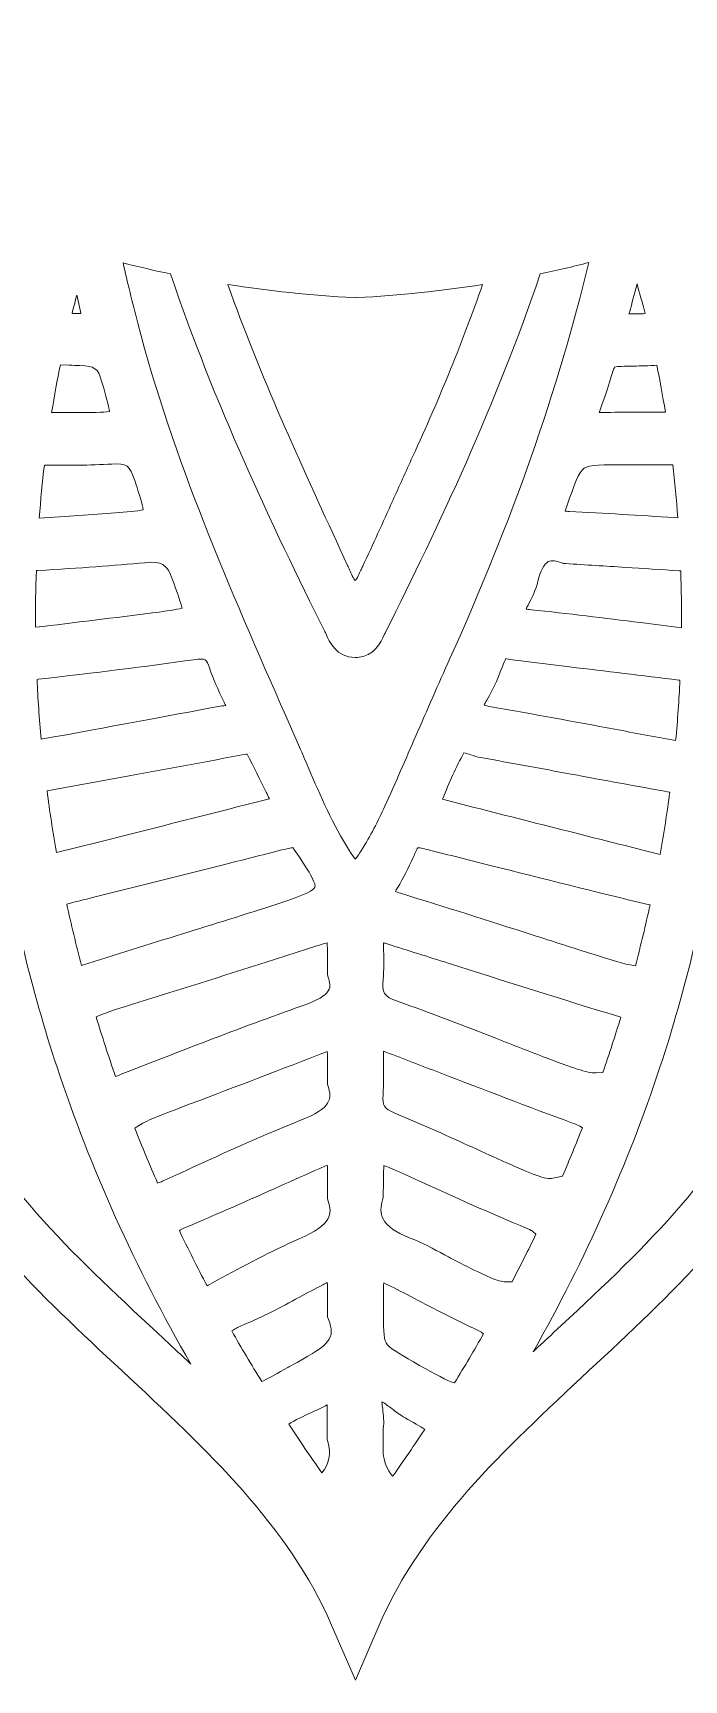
# Model space of a CAD drawing. Extents: x 126 to 8914, y -5970 to -48.
# Drawn here: x 1402 to 1600, y -5970 to -5467 of the extents above; entities that cross this region are included whole.
import ezdxf

# ---------------------------------------------------------------- set-up
doc = ezdxf.new("R2010")
doc.units = 0
doc.header["$MEASUREMENT"] = 0
doc.layers.add('Layer 1', color=7, linetype='Continuous')

# ---------------------------------------------------------------- blocks, each defined once
blk = doc.blocks.new('block 5')
at = {"layer": 'Layer 1', "lineweight": 0}
for points, knots in [([(2818.21, -4035.29), (2764.98, -4085.04), (2703.32, -4112.86), (2639.92, -4115.7), (2556.38, -4119.43), (2474.39, -4091.01), (2412.29, -4065.84), (2390.15, -4056.87), (2367.8, -4047.16), (2346.17, -4037.79), (2337.96, -4034.23), (2329.71, -4030.65), (2321.4, -4027.09), (2370.2, -4027.99), (2425.96, -4026.76), (2512.78, -3944.21), (2568.47, -3891.26), (2641.86, -3817.66), (2625.5, -3731.42), (2622.21, -3714.04), (2610.78, -3672.65), (2559.78, -3632.09), (2565.05, -3641.92), (2601.55, -3712.43), (2569.23, -3767.25), (2553.89, -3793.27), (2526.47, -3811.29), (2469.72, -3823.54), (2455.32, -3826.64), (2439.55, -3829), (2422.5, -3830.6), (2491.63, -3754.35), (2533.44, -3654.19), (2546.8, -3532.56), (2561.6, -3397.97), (2537.78, -3271.79), (2515.19, -3189.65), (2510.53, -3172.76), (2505.39, -3155.8), (2499.9, -3139.21), (2495.8, -3126.87), (2490.71, -3117.41), (2484.71, -3110.84), (2484.71, -3110.84), (2488.77, -3108.46), (2488.77, -3108.46), (2487.91, -3106.99), (2467.22, -3072.31), (2420.27, -3069.9), (2389.9, -3068.35), (2355.8, -3080.81), (2318.9, -3106.96), (2293.41, -3125.04), (2266.47, -3149.76), (2238.33, -3180.89), (2186.61, -3211.53), (2146.15, -3238.95), (2111.02, -3267.11), (2058.71, -3309.06), (2001.06, -3349.19), (1934.05, -3358.54), (1877.14, -3366.49), (1825.98, -3348.74), (1771.81, -3329.95), (1743.84, -3320.25), (1714.92, -3310.21), (1685.21, -3304.09), (1598.29, -3286.15), (1534.59, -3301.57), (1500, -3348.62), (1465.41, -3301.57), (1401.71, -3286.17), (1314.79, -3304.09), (1285.08, -3310.21), (1256.16, -3320.25), (1228.19, -3329.95), (1174.02, -3348.74), (1122.86, -3366.49), (1065.95, -3358.54), (998.94, -3349.19), (941.29, -3309.06), (888.98, -3267.11), (853.85, -3238.95), (813.4, -3211.53), (761.67, -3180.89), (733.53, -3149.76), (706.59, -3125.04), (681.1, -3106.96), (644.2, -3080.81), (610.1, -3068.34), (579.73, -3069.9), (532.78, -3072.31), (512.09, -3106.99), (511.23, -3108.46), (511.23, -3108.46), (515.29, -3110.84), (515.29, -3110.84), (509.29, -3117.41), (504.2, -3126.87), (500.12, -3139.21), (494.6, -3155.81), (489.45, -3172.78), (484.81, -3189.65), (462.22, -3271.79), (438.4, -3397.97), (453.2, -3532.56), (466.56, -3654.19), (508.37, -3754.35), (577.5, -3830.6), (560.45, -3829), (544.68, -3826.64), (530.28, -3823.54), (473.53, -3811.29), (446.11, -3793.27), (430.77, -3767.25), (398.45, -3712.43), (434.95, -3641.92), (440.22, -3632.09), (389.22, -3672.65), (377.79, -3714.04), (374.5, -3731.42), (358.14, -3817.66), (431.53, -3891.26), (487.22, -3944.21), (574.04, -4026.76), (629.8, -4027.99), (678.6, -4027.09), (670.29, -4030.65), (662.04, -4034.23), (653.83, -4037.79), (632.2, -4047.16), (609.85, -4056.87), (587.71, -4065.84), (525.61, -4091.01), (443.59, -4119.44), (360.08, -4115.7), (296.68, -4112.86), (235.02, -4085.04), (181.79, -4035.29), (181.79, -4035.29), (125.56, -3982.7), (125.56, -3982.7), (125.56, -3982.7), (169.91, -4045.63), (169.91, -4045.63), (219.46, -4115.9), (304.09, -4175.64), (385.53, -4197.81), (420.7, -4207.39), (457.65, -4212.84), (496.23, -4214.15), (485.34, -4225.21), (469.98, -4241.91), (452.74, -4264.03), (422.4, -4302.95), (380.42, -4366.57), (352.73, -4448.62), (321.59, -4540.91), (314.53, -4637.18), (331.76, -4734.74), (353.22, -4856.34), (412.66, -4980.18), (508.45, -5102.83), (508.45, -5102.83), (517.04, -5113.81), (517.04, -5113.81), (517.04, -5113.81), (522.08, -5100.8), (522.08, -5100.8), (522.28, -5100.26), (543.72, -5046.12), (606.97, -4986), (618.24, -4975.3), (631.32, -4963.97), (646.37, -4952.46), (644.61, -4982.41), (643.28, -5045.33), (654.68, -5125.3), (663.93, -5190.25), (679.74, -5252.83), (701.65, -5311.3), (729.05, -5384.39), (766.12, -5451.24), (811.85, -5510), (813.74, -5512.77), (839.32, -5550.81), (859.18, -5606.87), (878.01, -5659.98), (895.42, -5740.7), (871.56, -5823.61), (871.56, -5823.61), (865.31, -5845.39), (865.31, -5845.39), (865.31, -5845.39), (883.77, -5832.24), (883.77, -5832.24), (885.33, -5831.13), (922.61, -5804.27), (953.85, -5755.29), (978.49, -5716.64), (1002.96, -5657.53), (992.58, -5583.6), (993.17, -5584.35), (993.72, -5585.04), (994.23, -5585.72), (1015.9, -5614.87), (1039.45, -5642.28), (1064.19, -5667.18), (1108.9, -5712.2), (1155.06, -5746.33), (1201.41, -5768.67), (1255.37, -5794.66), (1309.82, -5804.7), (1363.33, -5798.49), (1378.55, -5829.06), (1404.02, -5852.77), (1428.69, -5875.76), (1454.89, -5900.15), (1479.63, -5923.18), (1492.73, -5953.46), (1492.73, -5953.46), (1500, -5970.23), (1500, -5970.23), (1500, -5970.23), (1507.27, -5953.46), (1507.27, -5953.46), (1520.37, -5923.18), (1545.11, -5900.15), (1571.31, -5875.76), (1595.98, -5852.77), (1621.45, -5829.06), (1636.67, -5798.49), (1690.18, -5804.7), (1744.63, -5794.66), (1798.59, -5768.67), (1844.94, -5746.33), (1891.12, -5712.2), (1935.81, -5667.18), (1960.55, -5642.28), (1984.1, -5614.88), (2005.77, -5585.74), (2006.28, -5585.06), (2006.83, -5584.35), (2007.42, -5583.6), (1997.04, -5657.53), (2021.51, -5716.64), (2046.15, -5755.29), (2077.39, -5804.27), (2114.67, -5831.13), (2116.23, -5832.24), (2116.23, -5832.24), (2134.69, -5845.39), (2134.69, -5845.39), (2134.69, -5845.39), (2128.44, -5823.61), (2128.44, -5823.61), (2104.58, -5740.7), (2121.99, -5659.98), (2140.82, -5606.87), (2160.7, -5550.77), (2186.28, -5512.73), (2188.15, -5510), (2233.88, -5451.24), (2270.95, -5384.39), (2298.34, -5311.3), (2320.26, -5252.83), (2336.07, -5190.25), (2345.32, -5125.3), (2356.72, -5045.33), (2355.39, -4982.41), (2353.63, -4952.46), (2368.68, -4963.97), (2381.76, -4975.3), (2393.03, -4986), (2456.28, -5046.12), (2477.72, -5100.26), (2477.92, -5100.8), (2477.92, -5100.8), (2482.94, -5113.84), (2482.94, -5113.84), (2482.94, -5113.84), (2491.55, -5102.83), (2491.55, -5102.83), (2587.34, -4980.18), (2646.78, -4856.34), (2668.24, -4734.74), (2685.47, -4637.18), (2678.41, -4540.91), (2647.27, -4448.62), (2619.58, -4366.57), (2577.6, -4302.95), (2547.26, -4264.03), (2530.02, -4241.91), (2514.66, -4225.21), (2503.77, -4214.15), (2542.35, -4212.84), (2579.3, -4207.39), (2614.47, -4197.81), (2695.91, -4175.64), (2780.54, -4115.9), (2830.09, -4045.63), (2830.09, -4045.63), (2874.44, -3982.7), (2874.44, -3982.7), (2874.44, -3982.7), (2818.21, -4035.29), (2818.21, -4035.29)], [0, 0, 0, 0, 1, 1, 1, 2, 2, 2, 3, 3, 3, 4, 4, 4, 5, 5, 5, 6, 6, 6, 7, 7, 7, 8, 8, 8, 9, 9, 9, 10, 10, 10, 11, 11, 11, 12, 12, 12, 13, 13, 13, 14, 14, 14, 15, 15, 15, 16, 16, 16, 17, 17, 17, 18, 18, 18, 19, 19, 19, 20, 20, 20, 21, 21, 21, 22, 22, 22, 23, 23, 23, 24, 24, 24, 25, 25, 25, 26, 26, 26, 27, 27, 27, 28, 28, 28, 29, 29, 29, 30, 30, 30, 31, 31, 31, 32, 32, 32, 33, 33, 33, 34, 34, 34, 35, 35, 35, 36, 36, 36, 37, 37, 37, 38, 38, 38, 39, 39, 39, 40, 40, 40, 41, 41, 41, 42, 42, 42, 43, 43, 43, 44, 44, 44, 45, 45, 45, 46, 46, 46, 47, 47, 47, 48, 48, 48, 49, 49, 49, 50, 50, 50, 51, 51, 51, 52, 52, 52, 53, 53, 53, 54, 54, 54, 55, 55, 55, 56, 56, 56, 57, 57, 57, 58, 58, 58, 59, 59, 59, 60, 60, 60, 61, 61, 61, 62, 62, 62, 63, 63, 63, 64, 64, 64, 65, 65, 65, 66, 66, 66, 67, 67, 67, 68, 68, 68, 69, 69, 69, 70, 70, 70, 71, 71, 71, 72, 72, 72, 73, 73, 73, 74, 74, 74, 75, 75, 75, 76, 76, 76, 77, 77, 77, 78, 78, 78, 79, 79, 79, 80, 80, 80, 81, 81, 81, 82, 82, 82, 83, 83, 83, 84, 84, 84, 85, 85, 85, 86, 86, 86, 87, 87, 87, 88, 88, 88, 89, 89, 89, 90, 90, 90, 91, 91, 91, 92, 92, 92, 93, 93, 93, 94, 94, 94, 95, 95, 95, 96, 96, 96, 97, 97, 97, 98, 98, 98, 99, 99, 99, 100, 100, 100, 101, 101, 101, 102, 102, 102, 102]), ([(1501.88, -5716.91), (1501.06, -5718.25), (1500.44, -5719.09), (1500.02, -5719.64), (1499.59, -5719.12), (1498.99, -5718.3), (1498.18, -5717.05), (1493.13, -5709.13), (1489.47, -5700.62), (1485.61, -5691.59), (1484.72, -5689.52), (1483.84, -5687.46), (1482.94, -5685.39), (1482.94, -5685.39), (1478.77, -5675.91), (1478.77, -5675.91), (1461.83, -5637.33), (1444.3, -5597.44), (1433.55, -5555.97), (1431.92, -5549.67), (1430.44, -5543.46), (1429.07, -5537.59), (1433.85, -5538.82), (1438.71, -5539.95), (1443.61, -5540.97), (1456.9, -5580.47), (1474.45, -5617.65), (1490.6, -5649.93), (1490.77, -5650.26), (1490.91, -5650.63), (1491.07, -5650.99), (1492.02, -5653.16), (1494.19, -5658.11), (1499.92, -5658.11), (1500.13, -5658.11), (1500.33, -5658.11), (1500.54, -5658.1), (1505.81, -5657.78), (1507.85, -5653.29), (1508.83, -5651.12), (1508.98, -5650.78), (1509.12, -5650.47), (1509.26, -5650.17), (1525.42, -5617.94), (1543.01, -5580.72), (1556.42, -5540.97), (1561.42, -5539.91), (1566.36, -5538.76), (1571.25, -5537.49), (1561.8, -5576.59), (1547.93, -5616.17), (1528.87, -5658.37), (1525.33, -5666.22), (1521.84, -5674.23), (1518.47, -5681.97), (1515.4, -5689.03), (1512.22, -5696.33), (1509.02, -5703.47), (1506.95, -5708.09), (1504.54, -5712.62), (1501.88, -5716.91)], [0, 0, 0, 0, 1, 1, 1, 2, 2, 2, 3, 3, 3, 4, 4, 4, 5, 5, 5, 6, 6, 6, 7, 7, 7, 8, 8, 8, 9, 9, 9, 10, 10, 10, 11, 11, 11, 12, 12, 12, 13, 13, 13, 14, 14, 14, 15, 15, 15, 16, 16, 16, 17, 17, 17, 18, 18, 18, 19, 19, 19, 20, 20, 20, 20]), ([(1499.59, -5548.21), (1499.59, -5548.21), (1500, -5548.22), (1500, -5548.22), (1500, -5548.22), (1500.41, -5548.21), (1500.41, -5548.21), (1513.57, -5547.53), (1526.37, -5546.17), (1538.85, -5544.2), (1532.89, -5561.22), (1525.82, -5578.65), (1517.46, -5596.84), (1515.42, -5601.27), (1513.41, -5605.72), (1511.41, -5610.15), (1508.44, -5616.75), (1505.37, -5623.56), (1502.25, -5630.19), (1502.06, -5630.59), (1501.87, -5631.01), (1501.68, -5631.44), (1501.25, -5632.38), (1500.52, -5634.02), (1499.98, -5634.61), (1499.43, -5634.09), (1498.65, -5632.3), (1498.23, -5631.31), (1498.04, -5630.86), (1497.85, -5630.41), (1497.64, -5629.98), (1497.64, -5629.98), (1495.36, -5625.05), (1495.36, -5625.05), (1483.25, -5598.83), (1470.89, -5571.94), (1461.07, -5544.19), (1473.58, -5546.17), (1486.42, -5547.53), (1499.59, -5548.21)], [0, 0, 0, 0, 1, 1, 1, 2, 2, 2, 3, 3, 3, 4, 4, 4, 5, 5, 5, 6, 6, 6, 7, 7, 7, 8, 8, 8, 9, 9, 9, 10, 10, 10, 11, 11, 11, 12, 12, 12, 13, 13, 13, 13]), ([(1583.5, -5553.16), (1583.5, -5553.16), (1583.63, -5552.72), (1583.63, -5552.72), (1584.44, -5549.87), (1585.26, -5546.96), (1585.97, -5544), (1586.76, -5546.72), (1587.59, -5549.76), (1588.44, -5553.1), (1586.79, -5553.12), (1585.15, -5553.13), (1583.5, -5553.16)], [0, 0, 0, 0, 1, 1, 1, 2, 2, 2, 3, 3, 3, 4, 4, 4, 4]), ([(1413.51, -5553.05), (1414.01, -5551.07), (1414.5, -5549.21), (1414.98, -5547.45), (1415.44, -5549.29), (1415.85, -5551.17), (1416.2, -5553.07), (1415.3, -5553.08), (1414.41, -5553.07), (1413.51, -5553.05)], [0, 0, 0, 0, 1, 1, 1, 2, 2, 2, 3, 3, 3, 3]), ([(1415.88, -5568.95), (1420.44, -5569.07), (1421.44, -5569.78), (1422.55, -5573.68), (1422.55, -5573.68), (1422.83, -5574.66), (1422.83, -5574.66), (1423.75, -5577.91), (1424.7, -5581.25), (1424.94, -5582.99), (1423.07, -5583.27), (1419.22, -5583.29), (1415.47, -5583.3), (1415.47, -5583.3), (1407.29, -5583.3), (1407.29, -5583.3), (1408.12, -5578.13), (1409.01, -5573.27), (1409.95, -5568.74), (1409.95, -5568.74), (1412.59, -5568.83), (1412.59, -5568.83), (1413.68, -5568.88), (1414.79, -5568.91), (1415.88, -5568.95)], [0, 0, 0, 0, 1, 1, 1, 2, 2, 2, 3, 3, 3, 4, 4, 4, 5, 5, 5, 6, 6, 6, 7, 7, 7, 8, 8, 8, 8]), ([(1584.36, -5569.12), (1586.22, -5569.07), (1588.49, -5569.03), (1591.26, -5568.9), (1591.26, -5568.9), (1592.02, -5568.87), (1592.02, -5568.87), (1592.92, -5573.31), (1593.81, -5578.1), (1594.63, -5583.18), (1588.8, -5583.16), (1582.14, -5583.14), (1575.51, -5583.29), (1575.51, -5583.29), (1574.42, -5583.29), (1574.42, -5583.29), (1574.46, -5583.13), (1574.53, -5582.97), (1574.59, -5582.8), (1576.17, -5578.62), (1577.14, -5575.44), (1577.85, -5573.11), (1578.29, -5571.68), (1578.78, -5570.1), (1579.1, -5569.39), (1580.03, -5569.21), (1582.22, -5569.17), (1584.36, -5569.12)], [0, 0, 0, 0, 1, 1, 1, 2, 2, 2, 3, 3, 3, 4, 4, 4, 5, 5, 5, 6, 6, 6, 7, 7, 7, 8, 8, 8, 9, 9, 9, 9]), ([(1426.79, -5613.9), (1419.4, -5614.47), (1412.1, -5614.95), (1403.5, -5615.49), (1403.93, -5609.87), (1404.45, -5604.47), (1405.07, -5599.31), (1405.07, -5599.31), (1405.59, -5599.31), (1405.59, -5599.31), (1412.02, -5599.39), (1418.86, -5599.43), (1425.68, -5599.01), (1430.16, -5598.72), (1431.2, -5599.48), (1432.64, -5604.01), (1432.64, -5604.01), (1432.98, -5605.05), (1432.98, -5605.05), (1433.97, -5608.14), (1434.99, -5611.32), (1435.26, -5612.97), (1433.52, -5613.38), (1429.84, -5613.66), (1426.79, -5613.9)], [0, 0, 0, 0, 1, 1, 1, 2, 2, 2, 3, 3, 3, 4, 4, 4, 5, 5, 5, 6, 6, 6, 7, 7, 7, 8, 8, 8, 8]), ([(1582.47, -5599.26), (1585.99, -5599.28), (1589.52, -5599.28), (1593.03, -5599.28), (1593.03, -5599.28), (1596.86, -5599.28), (1596.86, -5599.28), (1597.46, -5604.44), (1597.99, -5609.82), (1598.41, -5615.42), (1598.41, -5615.42), (1597.3, -5615.36), (1597.3, -5615.36), (1586.81, -5614.69), (1575.95, -5614), (1565.25, -5613.47), (1564.76, -5613.46), (1564.35, -5613.43), (1564.02, -5613.4), (1564.09, -5613.13), (1564.19, -5612.81), (1564.33, -5612.45), (1564.33, -5612.45), (1564.62, -5611.61), (1564.62, -5611.61), (1566.8, -5605.45), (1568.24, -5601.38), (1569.79, -5600.3), (1571.39, -5599.2), (1575.81, -5599.23), (1582.47, -5599.26)], [0, 0, 0, 0, 1, 1, 1, 2, 2, 2, 3, 3, 3, 4, 4, 4, 5, 5, 5, 6, 6, 6, 7, 7, 7, 8, 8, 8, 9, 9, 9, 10, 10, 10, 10]), ([(1438.9, -5644.34), (1426.47, -5645.94), (1414.06, -5647.45), (1402.38, -5648.85), (1402.33, -5642.9), (1402.41, -5637.14), (1402.62, -5631.54), (1402.62, -5631.54), (1403.08, -5631.5), (1403.08, -5631.5), (1416.21, -5630.76), (1426.3, -5630.03), (1435.76, -5629.13), (1441.07, -5628.62), (1442.47, -5629.51), (1444.22, -5634.37), (1444.22, -5634.37), (1444.64, -5635.54), (1444.64, -5635.54), (1445.69, -5638.45), (1446.75, -5641.43), (1447.08, -5643.01), (1445.42, -5643.49), (1442, -5643.93), (1438.9, -5644.34)], [0, 0, 0, 0, 1, 1, 1, 2, 2, 2, 3, 3, 3, 4, 4, 4, 5, 5, 5, 6, 6, 6, 7, 7, 7, 8, 8, 8, 8]), ([(1587.06, -5647.41), (1576.12, -5646.04), (1564.81, -5644.61), (1553.63, -5643.49), (1553, -5643.42), (1552.51, -5643.35), (1552.13, -5643.28), (1552.27, -5642.95), (1552.46, -5642.54), (1552.71, -5642.05), (1553.95, -5639.72), (1555.09, -5637.41), (1555.72, -5634.8), (1556.46, -5631.66), (1557.62, -5629.48), (1558.85, -5628.81), (1559.92, -5628.26), (1561.58, -5628.67), (1562.78, -5629.11), (1562.78, -5629.11), (1563.43, -5629.35), (1563.43, -5629.35), (1563.43, -5629.35), (1564.14, -5629.4), (1564.14, -5629.4), (1570.3, -5629.78), (1576.38, -5630.17), (1582.41, -5630.55), (1587.92, -5630.9), (1593.38, -5631.25), (1598.81, -5631.6), (1598.81, -5631.6), (1599.3, -5631.63), (1599.3, -5631.63), (1599.51, -5637.23), (1599.58, -5643.01), (1599.54, -5648.98), (1595.37, -5648.46), (1591.21, -5647.94), (1587.06, -5647.41)], [0, 0, 0, 0, 1, 1, 1, 2, 2, 2, 3, 3, 3, 4, 4, 4, 5, 5, 5, 6, 6, 6, 7, 7, 7, 8, 8, 8, 9, 9, 9, 10, 10, 10, 11, 11, 11, 12, 12, 12, 13, 13, 13, 13]), ([(1460.33, -5672.74), (1459.62, -5672.8), (1458.91, -5672.88), (1458.27, -5672.99), (1442.36, -5676.03), (1425.16, -5679.21), (1404.1, -5683.03), (1403.52, -5676.71), (1403.09, -5670.62), (1402.82, -5664.75), (1402.82, -5664.75), (1403.15, -5664.72), (1403.15, -5664.72), (1420.8, -5662.69), (1435.65, -5660.88), (1450.72, -5658.73), (1454.39, -5658.21), (1454.55, -5658.67), (1455.44, -5661.25), (1456.64, -5664.73), (1458.15, -5667.93), (1459.75, -5671.33), (1459.97, -5671.79), (1460.19, -5672.27), (1460.41, -5672.73), (1460.38, -5672.73), (1460.36, -5672.74), (1460.33, -5672.74)], [0, 0, 0, 0, 1, 1, 1, 2, 2, 2, 3, 3, 3, 4, 4, 4, 5, 5, 5, 6, 6, 6, 7, 7, 7, 8, 8, 8, 9, 9, 9, 9]), ([(1579.18, -5679.97), (1566.83, -5677.66), (1554.06, -5675.27), (1541.43, -5673.12), (1540.44, -5672.95), (1539.76, -5672.77), (1539.32, -5672.63), (1539.48, -5672.25), (1539.73, -5671.74), (1540.14, -5671.06), (1542.36, -5667.34), (1543.93, -5663.31), (1545.3, -5659.74), (1545.59, -5659), (1545.81, -5658.59), (1545.94, -5658.38), (1546.11, -5658.4), (1546.37, -5658.45), (1546.73, -5658.57), (1546.73, -5658.57), (1547.16, -5658.7), (1547.16, -5658.7), (1547.16, -5658.7), (1565.39, -5660.92), (1565.39, -5660.92), (1576.44, -5662.26), (1587.57, -5663.61), (1598.71, -5664.95), (1598.71, -5664.95), (1599.08, -5665), (1599.08, -5665), (1598.79, -5670.92), (1598.37, -5677.08), (1597.76, -5683.43), (1597.76, -5683.43), (1597.19, -5683.33), (1597.19, -5683.33), (1591.19, -5682.22), (1585.18, -5681.1), (1579.18, -5679.97)], [0, 0, 0, 0, 1, 1, 1, 2, 2, 2, 3, 3, 3, 4, 4, 4, 5, 5, 5, 6, 6, 6, 7, 7, 7, 8, 8, 8, 9, 9, 9, 10, 10, 10, 11, 11, 11, 12, 12, 12, 13, 13, 13, 13]), ([(1421.6, -5714.4), (1421.6, -5714.4), (1408.81, -5717.63), (1408.81, -5717.63), (1407.65, -5711.21), (1406.68, -5704.92), (1405.88, -5698.81), (1405.88, -5698.81), (1430.9, -5694.19), (1430.9, -5694.19), (1442.79, -5692.01), (1454.68, -5689.8), (1466.58, -5687.62), (1466.58, -5687.62), (1466.96, -5687.56), (1466.96, -5687.56), (1469.01, -5691.45), (1470.92, -5695.38), (1472.79, -5699.19), (1473.12, -5699.87), (1473.45, -5700.55), (1473.77, -5701.2), (1456.39, -5705.65), (1438.71, -5710.1), (1421.6, -5714.4)], [0, 0, 0, 0, 1, 1, 1, 2, 2, 2, 3, 3, 3, 4, 4, 4, 5, 5, 5, 6, 6, 6, 7, 7, 7, 8, 8, 8, 8]), ([(1588.11, -5716.95), (1567.61, -5711.78), (1547.09, -5706.6), (1526.63, -5701.36), (1528.67, -5696.06), (1530.68, -5691.48), (1533.15, -5687.19), (1533.73, -5687.3), (1534.62, -5687.59), (1535.21, -5687.78), (1536.2, -5688.1), (1537.22, -5688.43), (1538.32, -5688.62), (1547.52, -5690.28), (1556.7, -5691.97), (1565.9, -5693.68), (1575.84, -5695.52), (1585.78, -5697.36), (1595.74, -5699.14), (1595.74, -5699.14), (1595.98, -5699.19), (1595.98, -5699.19), (1595.15, -5705.37), (1594.17, -5711.7), (1593, -5718.19), (1593, -5718.19), (1588.11, -5716.95), (1588.11, -5716.95)], [0, 0, 0, 0, 1, 1, 1, 2, 2, 2, 3, 3, 3, 4, 4, 4, 5, 5, 5, 6, 6, 6, 7, 7, 7, 8, 8, 8, 9, 9, 9, 9]), ([(1439.48, -5864.17), (1413.4, -5839.89), (1388.77, -5816.93), (1375.26, -5786.68), (1375.26, -5786.68), (1372.84, -5781.25), (1372.84, -5781.25), (1372.84, -5781.25), (1371.97, -5781.38), (1371.97, -5781.38), (1352.17, -5764.93), (1334.52, -5747.95), (1318.77, -5730.66), (1328.01, -5720.69), (1354.18, -5697.99), (1391.5, -5710.53), (1395.22, -5734.95), (1401.03, -5759.2), (1408.93, -5783.12), (1419.13, -5814), (1432.8, -5844.32), (1449.8, -5873.82), (1446.37, -5870.58), (1442.92, -5867.37), (1439.48, -5864.17)], [0, 0, 0, 0, 1, 1, 1, 2, 2, 2, 3, 3, 3, 4, 4, 4, 5, 5, 5, 6, 6, 6, 7, 7, 7, 8, 8, 8, 8]), ([(1628.01, -5781.38), (1628.01, -5781.38), (1627.16, -5781.25), (1627.16, -5781.25), (1627.16, -5781.25), (1624.74, -5786.68), (1624.74, -5786.68), (1611.23, -5816.93), (1586.6, -5839.89), (1560.52, -5864.17), (1558.44, -5866.1), (1556.35, -5868.05), (1554.28, -5869.99), (1570.27, -5841.69), (1583.23, -5812.66), (1592.98, -5783.12), (1600.87, -5759.2), (1606.69, -5734.95), (1610.41, -5710.53), (1646.5, -5698.4), (1672.15, -5719.22), (1682.17, -5729.63), (1666.18, -5747.27), (1648.21, -5764.6), (1628.01, -5781.38)], [0, 0, 0, 0, 1, 1, 1, 2, 2, 2, 3, 3, 3, 4, 4, 4, 5, 5, 5, 6, 6, 6, 7, 7, 7, 8, 8, 8, 8]), ([(1487.67, -5728.19), (1487.38, -5728.95), (1485.15, -5730.46), (1475.99, -5733.4), (1466.43, -5736.47), (1456.67, -5739.49), (1447.22, -5742.42), (1437.12, -5745.56), (1426.68, -5748.8), (1416.42, -5752.11), (1414.74, -5745.75), (1413.24, -5739.49), (1411.91, -5733.35), (1411.91, -5733.35), (1412.18, -5733.27), (1412.18, -5733.27), (1414.46, -5732.66), (1417.21, -5731.98), (1420.14, -5731.26), (1433.21, -5728.05), (1446.48, -5724.69), (1459.32, -5721.45), (1465.4, -5719.9), (1471.49, -5718.36), (1477.57, -5716.83), (1478.35, -5716.64), (1479.12, -5716.45), (1479.48, -5716.37), (1480.26, -5716.19), (1480.74, -5716.16), (1480.97, -5716.16), (1481.05, -5716.24), (1481.13, -5716.37), (1481.24, -5716.53), (1486.99, -5724.77), (1487.91, -5727.42), (1487.67, -5728.19)], [0, 0, 0, 0, 1, 1, 1, 2, 2, 2, 3, 3, 3, 4, 4, 4, 5, 5, 5, 6, 6, 6, 7, 7, 7, 8, 8, 8, 9, 9, 9, 10, 10, 10, 11, 11, 11, 12, 12, 12, 12]), ([(1572.61, -5748.68), (1566.41, -5746.71), (1560.22, -5744.72), (1554.01, -5742.74), (1540.84, -5738.51), (1527.21, -5734.14), (1513.74, -5730.04), (1513.04, -5729.84), (1512.55, -5729.65), (1512.2, -5729.49), (1512.35, -5729.21), (1512.55, -5728.84), (1512.84, -5728.37), (1514.72, -5725.34), (1516.19, -5722.19), (1517.62, -5719.12), (1518, -5718.33), (1518.36, -5717.54), (1518.74, -5716.73), (1518.87, -5716.49), (1518.96, -5716.29), (1519.04, -5716.15), (1519.28, -5716.15), (1519.64, -5716.18), (1520.2, -5716.29), (1520.55, -5716.37), (1521.42, -5716.57), (1522.3, -5716.79), (1528.57, -5718.36), (1534.86, -5719.94), (1541.13, -5721.53), (1557.07, -5725.53), (1573.56, -5729.7), (1589.82, -5733.59), (1589.82, -5733.59), (1589.94, -5733.62), (1589.94, -5733.62), (1588.61, -5739.7), (1587.13, -5745.91), (1585.46, -5752.22), (1585.46, -5752.22), (1584.96, -5752.14), (1584.96, -5752.14), (1582.14, -5751.7), (1577.93, -5750.35), (1572.61, -5748.68)], [0, 0, 0, 0, 1, 1, 1, 2, 2, 2, 3, 3, 3, 4, 4, 4, 5, 5, 5, 6, 6, 6, 7, 7, 7, 8, 8, 8, 9, 9, 9, 10, 10, 10, 11, 11, 11, 12, 12, 12, 13, 13, 13, 14, 14, 14, 15, 15, 15, 15]), ([(1491.69, -5755.66), (1492.67, -5758.63), (1493.45, -5760.99), (1483.74, -5764.41), (1464.41, -5771.23), (1444.72, -5778.94), (1427.36, -5785.73), (1427.36, -5785.73), (1426.8, -5785.94), (1426.8, -5785.94), (1424.65, -5779.8), (1422.67, -5773.75), (1420.85, -5767.77), (1420.85, -5767.77), (1421.42, -5767.53), (1421.42, -5767.53), (1424.11, -5766.33), (1428.13, -5765.09), (1433.69, -5763.37), (1433.69, -5763.37), (1433.93, -5763.3), (1433.93, -5763.3), (1447.87, -5759), (1461.99, -5754.5), (1475.65, -5750.13), (1475.65, -5750.13), (1488.22, -5746.13), (1488.22, -5746.13), (1489.33, -5745.78), (1490.47, -5745.41), (1491.42, -5745.13), (1491.45, -5746.17), (1491.45, -5747.41), (1491.45, -5748.64), (1491.47, -5749.53), (1491.47, -5750.4), (1491.47, -5751.64), (1491.47, -5751.64), (1491.45, -5754.94), (1491.45, -5754.94), (1491.45, -5754.94), (1491.69, -5755.66), (1491.69, -5755.66)], [0, 0, 0, 0, 1, 1, 1, 2, 2, 2, 3, 3, 3, 4, 4, 4, 5, 5, 5, 6, 6, 6, 7, 7, 7, 8, 8, 8, 9, 9, 9, 10, 10, 10, 11, 11, 11, 12, 12, 12, 13, 13, 13, 14, 14, 14, 14]), ([(1558.28, -5780.29), (1553.16, -5778.34), (1548.03, -5776.33), (1542.91, -5774.32), (1533.13, -5770.49), (1523, -5766.53), (1512.85, -5763.03), (1508.6, -5761.58), (1508.06, -5760.22), (1508.44, -5756.32), (1508.74, -5753.33), (1508.67, -5750.4), (1508.63, -5747.57), (1508.61, -5746.76), (1508.6, -5745.94), (1508.6, -5745.13), (1508.96, -5745.26), (1509.36, -5745.38), (1509.75, -5745.51), (1515.94, -5747.46), (1522.13, -5749.42), (1528.32, -5751.38), (1545.46, -5756.83), (1563.21, -5762.45), (1580.75, -5767.8), (1580.75, -5767.8), (1581.02, -5767.88), (1581.02, -5767.88), (1579.34, -5773.43), (1577.52, -5779.04), (1575.54, -5784.72), (1575.54, -5784.72), (1573.47, -5784.88), (1573.47, -5784.88), (1570.93, -5785.07), (1565.61, -5783.06), (1558.28, -5780.29)], [0, 0, 0, 0, 1, 1, 1, 2, 2, 2, 3, 3, 3, 4, 4, 4, 5, 5, 5, 6, 6, 6, 7, 7, 7, 8, 8, 8, 9, 9, 9, 10, 10, 10, 11, 11, 11, 12, 12, 12, 12]), ([(1491.67, -5788.99), (1492.84, -5792.67), (1492.91, -5795.58), (1483.08, -5799.46), (1470.53, -5804.41), (1458.11, -5810.14), (1446.12, -5815.68), (1446.12, -5815.68), (1441.57, -5817.77), (1441.57, -5817.77), (1441, -5818.04), (1440.51, -5818.23), (1440.08, -5818.37), (1440.08, -5818.37), (1439.64, -5818.52), (1439.64, -5818.52), (1437.17, -5812.88), (1434.85, -5807.29), (1432.68, -5801.77), (1432.68, -5801.77), (1433.63, -5801.12), (1433.63, -5801.12), (1435.89, -5799.55), (1440.53, -5797.8), (1446.97, -5795.36), (1460.92, -5790.1), (1475.07, -5784.66), (1488.75, -5779.4), (1488.75, -5779.4), (1489.24, -5779.21), (1489.24, -5779.21), (1489.96, -5778.93), (1490.72, -5778.63), (1491.44, -5778.37), (1491.45, -5779.23), (1491.45, -5780.18), (1491.45, -5781.13), (1491.45, -5781.13), (1491.45, -5788.3), (1491.45, -5788.3), (1491.45, -5788.3), (1491.67, -5788.99), (1491.67, -5788.99)], [0, 0, 0, 0, 1, 1, 1, 2, 2, 2, 3, 3, 3, 4, 4, 4, 5, 5, 5, 6, 6, 6, 7, 7, 7, 8, 8, 8, 9, 9, 9, 10, 10, 10, 11, 11, 11, 12, 12, 12, 13, 13, 13, 14, 14, 14, 14]), ([(1508.61, -5781.73), (1508.6, -5780.57), (1508.58, -5779.42), (1508.58, -5778.26), (1508.8, -5778.34), (1509.04, -5778.44), (1509.26, -5778.51), (1514.82, -5780.64), (1520.36, -5782.76), (1525.9, -5784.89), (1539.11, -5789.98), (1552.76, -5795.21), (1566.29, -5800.19), (1567.32, -5800.57), (1568.07, -5800.9), (1568.53, -5801.18), (1568.53, -5801.18), (1569.29, -5801.64), (1569.29, -5801.64), (1567.37, -5806.52), (1565.36, -5811.42), (1563.22, -5816.38), (1563.22, -5816.38), (1559.88, -5817.08), (1559.88, -5817.08), (1557.83, -5817.5), (1552.05, -5814.94), (1544.77, -5811.69), (1541.32, -5810.16), (1537.88, -5808.58), (1534.45, -5807.01), (1527.08, -5803.67), (1519.47, -5800.2), (1511.82, -5797.05), (1508.83, -5795.82), (1508.18, -5794.8), (1508.44, -5791.65), (1508.69, -5788.28), (1508.64, -5784.96), (1508.61, -5781.73)], [0, 0, 0, 0, 1, 1, 1, 2, 2, 2, 3, 3, 3, 4, 4, 4, 5, 5, 5, 6, 6, 6, 7, 7, 7, 8, 8, 8, 9, 9, 9, 10, 10, 10, 11, 11, 11, 12, 12, 12, 13, 13, 13, 13]), ([(1455.72, -5849.35), (1455.44, -5849.51), (1455.17, -5849.64), (1454.92, -5849.76), (1454.92, -5849.76), (1454.73, -5849.86), (1454.73, -5849.86), (1451.75, -5844.19), (1448.93, -5838.59), (1446.27, -5833), (1446.27, -5833), (1446.61, -5832.81), (1446.61, -5832.81), (1447.11, -5832.53), (1447.76, -5832.21), (1448.62, -5831.86), (1458.15, -5827.87), (1467.71, -5823.6), (1476.97, -5819.47), (1481.04, -5817.65), (1485.1, -5815.82), (1489.19, -5814.02), (1489.93, -5813.69), (1490.71, -5813.34), (1491.44, -5813.04), (1491.45, -5813.77), (1491.45, -5814.56), (1491.47, -5815.3), (1491.47, -5815.3), (1491.47, -5823.3), (1491.47, -5823.3), (1491.47, -5823.3), (1491.69, -5824.01), (1491.69, -5824.01), (1492.92, -5827.82), (1493.07, -5831.08), (1482.84, -5835.55), (1474.23, -5839.3), (1465.9, -5843.83), (1457.86, -5848.2), (1457.86, -5848.2), (1455.72, -5849.35), (1455.72, -5849.35)], [0, 0, 0, 0, 1, 1, 1, 2, 2, 2, 3, 3, 3, 4, 4, 4, 5, 5, 5, 6, 6, 6, 7, 7, 7, 8, 8, 8, 9, 9, 9, 10, 10, 10, 11, 11, 11, 12, 12, 12, 13, 13, 13, 14, 14, 14, 14]), ([(1545.43, -5848.61), (1543.22, -5848.56), (1538.31, -5846.09), (1532.07, -5842.99), (1530.44, -5842.17), (1528.83, -5841.29), (1527.21, -5840.41), (1523.89, -5838.6), (1520.45, -5836.72), (1516.73, -5835.31), (1507.33, -5831.73), (1507.14, -5827.59), (1508.33, -5823.65), (1508.33, -5823.65), (1508.53, -5822.87), (1508.53, -5822.87), (1508.53, -5822.87), (1508.53, -5822.17), (1508.53, -5822.17), (1508.53, -5818.75), (1508.55, -5815.25), (1508.72, -5813.15), (1510.42, -5813.77), (1512.93, -5814.91), (1515.4, -5816.03), (1515.4, -5816.03), (1519.41, -5817.85), (1519.41, -5817.85), (1530.14, -5822.73), (1541.25, -5827.76), (1552.4, -5832.35), (1553.55, -5832.83), (1553.99, -5833.14), (1554.14, -5833.27), (1554.14, -5833.27), (1555.12, -5834.11), (1555.12, -5834.11), (1552.79, -5838.94), (1550.35, -5843.78), (1547.81, -5848.67), (1547.81, -5848.67), (1545.43, -5848.61), (1545.43, -5848.61)], [0, 0, 0, 0, 1, 1, 1, 2, 2, 2, 3, 3, 3, 4, 4, 4, 5, 5, 5, 6, 6, 6, 7, 7, 7, 8, 8, 8, 9, 9, 9, 10, 10, 10, 11, 11, 11, 12, 12, 12, 13, 13, 13, 14, 14, 14, 14]), ([(1482.24, -5873.25), (1481.4, -5873.71), (1480.55, -5874.17), (1479.71, -5874.65), (1479.71, -5874.65), (1479.42, -5874.81), (1479.42, -5874.81), (1476.27, -5876.58), (1473.8, -5877.97), (1471.92, -5878.84), (1471.92, -5878.84), (1471.4, -5879.08), (1471.4, -5879.08), (1468.21, -5873.92), (1465.17, -5868.76), (1462.28, -5863.65), (1462.28, -5863.65), (1462.67, -5863.38), (1462.67, -5863.38), (1463.45, -5862.82), (1464.53, -5862.27), (1465.86, -5861.75), (1471.78, -5859.4), (1477.36, -5856.36), (1482.78, -5853.44), (1485.18, -5852.12), (1487.59, -5850.81), (1490.03, -5849.57), (1490.47, -5849.35), (1490.95, -5849.1), (1491.44, -5848.85), (1491.44, -5849.46), (1491.45, -5850.06), (1491.45, -5850.62), (1491.45, -5850.62), (1491.45, -5859.32), (1491.45, -5859.32), (1491.45, -5859.32), (1491.8, -5860.18), (1491.8, -5860.18), (1494.11, -5865.86), (1491.96, -5867.95), (1482.24, -5873.25)], [0, 0, 0, 0, 1, 1, 1, 2, 2, 2, 3, 3, 3, 4, 4, 4, 5, 5, 5, 6, 6, 6, 7, 7, 7, 8, 8, 8, 9, 9, 9, 10, 10, 10, 11, 11, 11, 12, 12, 12, 13, 13, 13, 14, 14, 14, 14]), ([(1530.25, -5879.51), (1530.25, -5879.51), (1529.27, -5879.16), (1529.27, -5879.16), (1526.72, -5878.26), (1522.78, -5875.99), (1517.78, -5873.11), (1513.06, -5870.41), (1510.21, -5868.76), (1509.39, -5867.33), (1508.56, -5865.86), (1508.55, -5862.43), (1508.55, -5856.7), (1508.55, -5853.86), (1508.53, -5850.95), (1508.66, -5849), (1510.43, -5849.8), (1513.01, -5851.13), (1515.56, -5852.45), (1515.56, -5852.45), (1518, -5853.72), (1518, -5853.72), (1524.25, -5856.98), (1530.73, -5860.35), (1537.26, -5863.42), (1537.85, -5863.71), (1538.36, -5863.99), (1538.78, -5864.3), (1538.78, -5864.3), (1539.13, -5864.52), (1539.13, -5864.52), (1536.3, -5869.49), (1533.34, -5874.49), (1530.25, -5879.51)], [0, 0, 0, 0, 1, 1, 1, 2, 2, 2, 3, 3, 3, 4, 4, 4, 5, 5, 5, 6, 6, 6, 7, 7, 7, 8, 8, 8, 9, 9, 9, 10, 10, 10, 11, 11, 11, 11]), ([(1489.74, -5906.92), (1486.24, -5901.95), (1482.89, -5897.02), (1479.64, -5892.08), (1481.64, -5890.79), (1484.06, -5889.7), (1486.62, -5888.53), (1488.22, -5887.8), (1489.85, -5887.06), (1491.44, -5886.24), (1491.44, -5886.24), (1491.44, -5896.76), (1491.44, -5896.76), (1491.44, -5896.76), (1491.61, -5897.38), (1491.61, -5897.38), (1492.66, -5901.21), (1492.05, -5904.27), (1489.74, -5906.92)], [0, 0, 0, 0, 1, 1, 1, 2, 2, 2, 3, 3, 3, 4, 4, 4, 5, 5, 5, 6, 6, 6, 6]), ([(1511.38, -5908.02), (1509.64, -5905.83), (1508.55, -5903.19), (1508.53, -5901.07), (1508.53, -5901.07), (1508.53, -5893.42), (1508.53, -5893.42), (1508.82, -5891.43), (1508.56, -5889.39), (1508.34, -5887.56), (1508.25, -5886.92), (1508.14, -5886.01), (1508.1, -5885.25), (1509.05, -5885.82), (1510.27, -5886.74), (1511.11, -5887.37), (1512.39, -5888.34), (1513.74, -5889.35), (1515.15, -5890.15), (1517.63, -5891.55), (1519.66, -5892.71), (1521.16, -5893.71), (1521.16, -5893.71), (1521.18, -5893.71), (1521.18, -5893.71), (1518.03, -5898.47), (1514.77, -5903.24), (1511.38, -5908.02)], [0, 0, 0, 0, 1, 1, 1, 2, 2, 2, 3, 3, 3, 4, 4, 4, 5, 5, 5, 6, 6, 6, 7, 7, 7, 8, 8, 8, 9, 9, 9, 9])]:
    blk.add_open_spline(points, degree=3, knots=knots, dxfattribs=at)

msp = doc.modelspace()

# ---------------------------------------------------------------- block references
at = {"layer": 'Layer 1'}
msp.add_blockref('block 5', (0, 0), dxfattribs=at)

doc.saveas('drawing.dxf')
